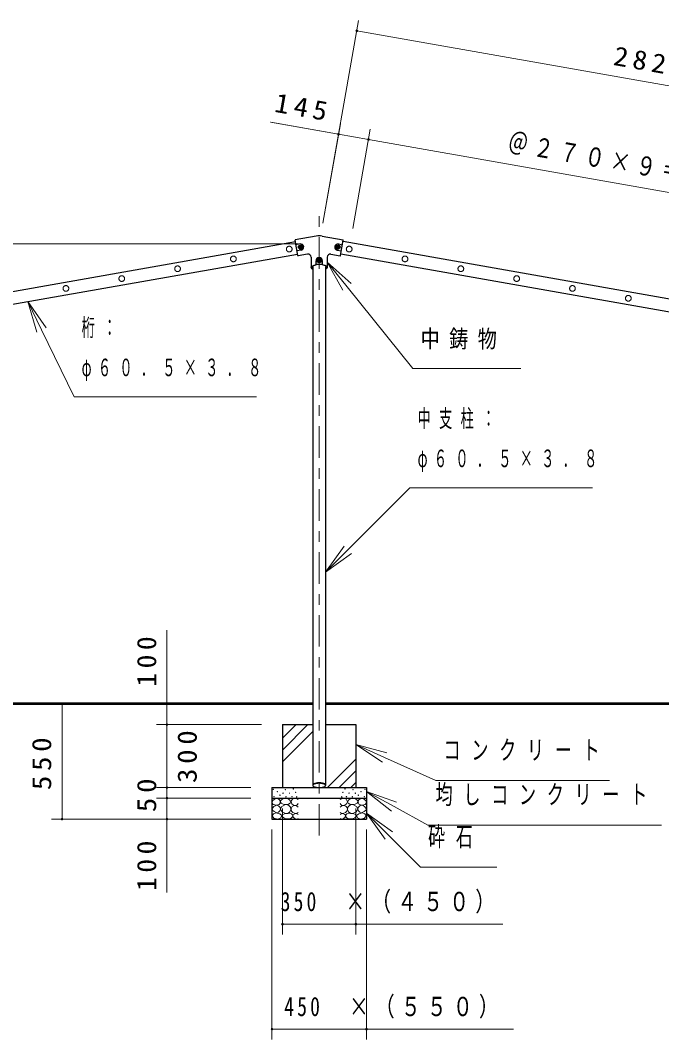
# Model space of a CAD drawing. Units: millimetres on the paper, scale 1:50. Extents: x -401 to 16, y -15 to 282.
# Drawn here: x -318.9 to -257.8, y 38.8 to 135.9 of the extents above; entities that cross this region are included whole.
import ezdxf

# ---------------------------------------------------------------- set-up
doc = ezdxf.new("R2010")
doc.units = ezdxf.units.MM
doc.linetypes.add('USER1', pattern=[4.5, 2.5, -2])
doc.linetypes.add('USER2', pattern=[6, 3, -1, 1, -1])
doc.layers.add('線', color=7, linetype='Continuous', lineweight=25)
doc.layers.add('補助', color=2, linetype='Continuous', lineweight=13)
doc.styles.add('ＭＳ ゴシック', font='')
doc.styles.get('ＭＳ ゴシック').set_extended_font_data('MS Gothic')

# ---------------------------------------------------------------- blocks, each defined once
blk = doc.blocks.new('dimension_origin')
at = {"color": 0, "linetype": 'Continuous', "lineweight": -2}
blk.add_circle((0, 0), 1.25, dxfattribs=at)
blk = doc.blocks.new('open_arrow')
at = {"color": 0, "linetype": 'Continuous', "lineweight": -2}
blk.add_lwpolyline([(7.5, 1.25), (0, 0), (7.5, -1.25)], dxfattribs=at)

msp = doc.modelspace()

# ---------------------------------------------------------------- linework, layer by layer
at = {"layer": '線', "color": 1, "linetype": 'USER2', "lineweight": 13}
msp.add_line((-290.456, 58.226), (-290.456, 117.354), dxfattribs=at)
at = {"layer": '線'}
for p, q in [((-344.135, 105.75), (-292.728, 114.811)), ((-292.492, 113.476), (-292.753, 114.953)), ((-290.734, 115.33), (-292.737, 114.976)), ((-292.281, 114.579), (-292.675, 114.51)), ((-290.178, 115.33), (-288.176, 114.976)), ((-288.631, 114.579), (-288.237, 114.51)), ((-288.42, 113.476), (-288.159, 114.953)), ((-236.777, 105.75), (-288.184, 114.811)), ((-343.925, 104.558), (-292.518, 113.619)), ((-292.177, 113.989), (-292.571, 113.919)), ((-291.578, 113.617), (-292.469, 113.46)), ((-289.334, 113.617), (-288.443, 113.46)), ((-288.736, 113.989), (-288.342, 113.919)), ((-236.987, 104.558), (-288.394, 113.619)), ((-291.226, 113.321), (-291.226, 112.341)), ((-290.756, 112.601), (-290.756, 112.976)), ((-290.176, 112.618), (-290.736, 112.618)), ((-290.156, 112.601), (-290.156, 112.976)), ((-289.686, 113.321), (-289.686, 112.341)), ((-291.061, 112.423), (-291.061, 63.008)), ((-289.851, 112.506), (-289.851, 112.504)), ((-289.851, 112.423), (-289.851, 63.008)), ((-293.956, 68.801), (-291.061, 68.801)), ((-293.956, 68.801), (-293.956, 62.801)), ((-289.851, 68.801), (-286.956, 68.801)), ((-286.956, 68.801), (-286.956, 62.801)), ((-294.956, 62.801), (-285.956, 62.801)), ((-294.956, 62.801), (-294.956, 59.801)), ((-285.956, 62.801), (-285.956, 59.801)), ((-294.956, 61.801), (-285.956, 61.801)), ((-294.956, 59.801), (-285.956, 59.801))]:
    msp.add_line(p, q, dxfattribs=at)
at = {"layer": '線', "color": 2}
for p, q in [((-291.103, 112.364), (-291.223, 112.364)), ((-291.103, 112.319), (-291.223, 112.319)), ((-289.689, 112.364), (-289.809, 112.364)), ((-289.689, 112.319), (-289.809, 112.319))]:
    msp.add_line(p, q, dxfattribs=at)
at = {"layer": '線', "lineweight": 50}
for p, q in [((-345.375, 70.801), (-291.061, 70.801)), ((-289.851, 70.801), (-235.517, 70.801))]:
    msp.add_line(p, q, dxfattribs=at)
at = {"layer": '線', "lineweight": 13}
for p, q in [((-293.956, 67.499), (-292.654, 68.801)), ((-293.956, 66.377), (-291.532, 68.801)), ((-293.956, 65.254), (-291.061, 68.149)), ((-289.674, 62.801), (-286.956, 65.519)), ((-288.552, 62.801), (-286.956, 64.396)), ((-287.429, 62.801), (-286.956, 63.274))]:
    msp.add_line(p, q, dxfattribs=at)
at = {"layer": '線', "color": 2}
for points in [[(-292.275, 114.364), (-292.321, 114.284), (-292.275, 114.204), (-292.183, 114.204), (-292.136, 114.284), (-292.183, 114.364)], [(-290.502, 113.074), (-290.548, 112.994), (-290.502, 112.914), (-290.41, 112.914), (-290.364, 112.994), (-290.41, 113.074)]]:
    msp.add_lwpolyline(points, close=True, dxfattribs=at)
at = {"layer": '線'}
for points in [[(-291.226, 112.341), (-291.221, 112.371), (-291.207, 112.4), (-291.183, 112.428), (-291.151, 112.455), (-291.109, 112.481), (-291.06, 112.505), (-291.003, 112.527), (-290.939, 112.547), (-290.869, 112.564), (-290.794, 112.578), (-290.784, 112.58), (-290.773, 112.581)], [(-291.226, 112.341), (-291.215, 112.298), (-291.184, 112.255), (-291.132, 112.215), (-291.061, 112.178)], [(-289.686, 112.341), (-289.694, 112.379), (-289.718, 112.416), (-289.756, 112.451), (-289.809, 112.484), (-289.876, 112.514), (-289.954, 112.541), (-290.042, 112.563), (-290.139, 112.581)], [(-289.686, 112.341), (-289.69, 112.315), (-289.702, 112.289), (-289.721, 112.263), (-289.747, 112.239), (-289.781, 112.215), (-289.821, 112.192), (-289.836, 112.185), (-289.851, 112.179)]]:
    msp.add_lwpolyline(points, dxfattribs=at)
at = {"layer": '線', "color": 2}
msp.add_lwpolyline([(-289.851, 63.045), (-289.856, 63.072), (-289.872, 63.099), (-289.897, 63.125), (-289.932, 63.149), (-289.976, 63.171), (-290.028, 63.192), (-290.088, 63.209), (-290.154, 63.225), (-290.225, 63.236), (-290.3, 63.245), (-290.377, 63.25), (-290.456, 63.252), (-290.535, 63.25), (-290.613, 63.245), (-290.688, 63.236), (-290.759, 63.225), (-290.824, 63.209), (-290.884, 63.192), (-290.936, 63.171), (-290.98, 63.149), (-291.015, 63.125), (-291.041, 63.099), (-291.056, 63.072), (-291.061, 63.045)], dxfattribs=at)
at = {"layer": '線'}
msp.add_lwpolyline([(-289.851, 63.008), (-289.853, 63.026), (-289.86, 63.044), (-289.872, 63.061), (-289.888, 63.079), (-289.908, 63.095), (-289.932, 63.111), (-289.961, 63.126), (-289.993, 63.141), (-290.028, 63.154), (-290.067, 63.166), (-290.109, 63.177), (-290.154, 63.187), (-290.2, 63.195), (-290.249, 63.202), (-290.3, 63.208), (-290.351, 63.212), (-290.403, 63.214), (-290.456, 63.215), (-290.509, 63.214), (-290.561, 63.212), (-290.613, 63.208), (-290.663, 63.202), (-290.712, 63.195), (-290.759, 63.187), (-290.803, 63.177), (-290.845, 63.166), (-290.884, 63.154), (-290.92, 63.141), (-290.952, 63.126), (-290.98, 63.111), (-291.004, 63.095), (-291.025, 63.079), (-291.041, 63.061), (-291.052, 63.044), (-291.059, 63.026), (-291.061, 63.008), (-291.059, 62.99), (-291.052, 62.972), (-291.041, 62.954), (-291.025, 62.937), (-291.004, 62.92), (-290.98, 62.904), (-290.952, 62.889), (-290.92, 62.875), (-290.884, 62.861), (-290.845, 62.849), (-290.803, 62.838), (-290.759, 62.829), (-290.712, 62.82), (-290.663, 62.813), (-290.613, 62.808), (-290.561, 62.804), (-290.509, 62.802), (-290.456, 62.801), (-290.403, 62.802), (-290.351, 62.804), (-290.3, 62.808), (-290.249, 62.813), (-290.2, 62.82), (-290.154, 62.829), (-290.109, 62.838), (-290.067, 62.849), (-290.028, 62.861), (-289.993, 62.875), (-289.961, 62.889), (-289.932, 62.904), (-289.908, 62.92), (-289.888, 62.937), (-289.872, 62.954), (-289.86, 62.972), (-289.853, 62.99)], close=True, dxfattribs=at)
at = {"layer": '線', "color": 4, "linetype": 'USER1', "lineweight": 13}
for centre in [(-293.312, 114.093), (-287.6, 114.093), (-298.63, 113.156), (-282.282, 113.156), (-303.948, 112.219), (-276.964, 112.219), (-309.266, 111.281), (-271.646, 111.281), (-314.584, 110.344), (-266.328, 110.344), (-261.01, 109.407)]:
    msp.add_circle(centre, 0.272, dxfattribs=at)
at = {"layer": '線'}
for centre in [(-292.229, 114.284), (-288.683, 114.284), (-290.456, 112.994)]:
    msp.add_circle(centre, 0.21, dxfattribs=at)
for centre, radius, start, end in [((-292.733, 114.957), 0.02, 100, 190), ((-292.229, 114.284), 0.3, 280, 100), ((-290.456, 113.754), 1.6, 90, 100), ((-290.456, 113.754), 1.6, 80, 90), ((-288.683, 114.284), 0.3, 80, 260), ((-288.179, 114.957), 0.02, 350, 80), ((-291.526, 113.321), 0.3, 0, 100), ((-289.386, 113.321), 0.3, 80, 180), ((-292.473, 113.479), 0.02, 190, 280), ((-290.456, 112.976), 0.3, 0, 180), ((-290.736, 112.638), 0.02, 180, 270), ((-290.176, 112.638), 0.02, 270, 0), ((-288.439, 113.479), 0.02, 260, 350), ((-290.776, 112.601), 0.02, 278.78138, 0), ((-290.136, 112.601), 0.02, 180, 261.21862)]:
    msp.add_arc(centre, radius, start, end, dxfattribs=at)
at = {"layer": '補助'}
for p, q in [((-290.109, 116.566), (-286.706, 135.874)), ((-286.88, 134.889), (-231.336, 125.099)), ((-290.109, 116.566), (-288.442, 126.025)), ((-287.253, 116.063), (-285.586, 125.522)), ((-287.253, 116.063), (-285.586, 125.522)), ((-288.615, 125.041), (-285.759, 124.537)), ((-285.759, 124.537), (-237.897, 116.101)), ((-292.456, 114.597), (-372, 114.597)), ((-289.686, 112.831), (-287.8, 110.498)), ((-287.412, 110.813), (-289.686, 112.831)), ((-288.189, 110.184), (-289.686, 112.831)), ((-287.8, 110.498), (-281.521, 102.73)), ((-318.213, 109.09), (-316.905, 106.39)), ((-316.455, 106.608), (-318.213, 109.09)), ((-317.355, 106.172), (-318.213, 109.09)), ((-316.905, 106.39), (-313.813, 100.006)), ((-281.521, 102.73), (-280.521, 102.73)), ((-280.521, 102.73), (-271.259, 102.73)), ((-313.813, 100.006), (-312.813, 100.006)), ((-312.813, 100.006), (-296.417, 100.006)), ((-287.726, 85.449), (-281.808, 91.345)), ((-281.808, 91.345), (-280.808, 91.345)), ((-280.808, 91.345), (-264.412, 91.345)), ((-288.079, 85.804), (-289.851, 83.332)), ((-289.851, 83.332), (-287.726, 85.449)), ((-287.373, 85.095), (-289.851, 83.332)), ((-304.956, 65.801), (-304.956, 77.8)), ((-296.956, 70.801), (-315.956, 70.801)), ((-314.956, 59.801), (-314.956, 70.801)), ((-296.956, 70.801), (-305.956, 70.801)), ((-295.956, 68.801), (-305.956, 68.801)), ((-295.956, 68.801), (-305.956, 68.801)), ((-304.956, 62.801), (-304.956, 68.801)), ((-286.956, 66.898), (-284.22, 65.669)), ((-284.015, 66.125), (-286.956, 66.898)), ((-284.425, 65.213), (-286.956, 66.898)), ((-304.956, 58.801), (-304.956, 65.801)), ((-284.22, 65.669), (-279.335, 63.474)), ((-304.956, 52.801), (-304.956, 64.801)), ((-279.335, 63.474), (-278.335, 63.474)), ((-278.335, 63.474), (-262.809, 63.474)), ((-296.956, 62.801), (-305.956, 62.801)), ((-296.956, 62.801), (-305.956, 62.801)), ((-285.956, 62.42), (-283.32, 60.989)), ((-283.081, 61.428), (-285.956, 62.42)), ((-283.558, 60.549), (-285.956, 62.42)), ((-296.956, 61.801), (-305.956, 61.801)), ((-296.956, 61.801), (-305.956, 61.801)), ((-293.956, 60.801), (-293.956, 48.801)), ((-286.956, 60.801), (-286.956, 48.801)), ((-285.956, 60.357), (-283.832, 58.238)), ((-283.479, 58.592), (-285.956, 60.357)), ((-284.185, 57.884), (-285.956, 60.357)), ((-283.32, 60.989), (-280.094, 59.238)), ((-296.956, 59.801), (-315.956, 59.801)), ((-296.956, 59.801), (-305.956, 59.801)), ((-280.094, 59.238), (-279.094, 59.238)), ((-279.094, 59.238), (-257.844, 59.238)), ((-294.956, 58.801), (-294.956, 38.801)), ((-285.956, 58.801), (-285.956, 38.801)), ((-283.832, 58.238), (-280.812, 55.227)), ((-280.812, 55.227), (-279.812, 55.227)), ((-279.812, 55.227), (-273.527, 55.227)), ((-273.088, 49.801), (-293.956, 49.801)), ((-286.956, 49.801), (-272.956, 49.801)), ((-272.745, 39.801), (-294.956, 39.801)), ((-285.956, 39.801), (-271.956, 39.801))]:
    msp.add_line(p, q, dxfattribs=at)
for points in [[(-295.101, 126.184), (-288.615, 125.041), (-295.078, 126.18)], [(-292.456, 61.667), (-292.625, 61.764), (-292.798, 61.794), (-292.911, 61.76), (-293.014, 61.686), (-293.103, 61.58), (-293.141, 61.445), (-293.067, 61.27), (-292.906, 61.141), (-292.74, 61.093), (-292.596, 61.115), (-292.515, 61.183), (-292.456, 61.274)], [(-288.456, 61.667), (-288.288, 61.764), (-288.114, 61.794), (-288.002, 61.76), (-287.898, 61.686), (-287.809, 61.58), (-287.772, 61.445), (-287.845, 61.27), (-288.006, 61.141), (-288.172, 61.093), (-288.317, 61.115), (-288.398, 61.183), (-288.456, 61.274)], [(-292.462, 60.944), (-292.605, 61.054), (-292.767, 61.103), (-292.901, 61.078), (-293.02, 61.001), (-293.108, 60.886), (-293.141, 60.742), (-293.087, 60.569), (-292.963, 60.431), (-292.81, 60.354), (-292.659, 60.336), (-292.556, 60.365), (-292.462, 60.418)], [(-292.456, 60.254), (-292.576, 60.32), (-292.722, 60.336), (-292.897, 60.249), (-292.982, 60.114), (-292.97, 60.041), (-292.912, 59.956), (-292.769, 59.846), (-292.621, 59.81), (-292.535, 59.831), (-292.456, 59.873)], [(-288.456, 60.254), (-288.336, 60.32), (-288.19, 60.336), (-288.016, 60.249), (-287.93, 60.114), (-287.942, 60.041), (-288, 59.956), (-288.143, 59.846), (-288.291, 59.81), (-288.377, 59.831), (-288.456, 59.873)], [(-288.45, 60.944), (-288.307, 61.054), (-288.146, 61.103), (-288.012, 61.078), (-287.892, 61.001), (-287.804, 60.886), (-287.772, 60.742), (-287.825, 60.569), (-287.949, 60.431), (-288.102, 60.354), (-288.253, 60.336), (-288.356, 60.365), (-288.45, 60.418)]]:
    msp.add_lwpolyline(points, dxfattribs=at)
at = {"layer": '補助', "lineweight": 25}
msp.add_lwpolyline([(-288.73, 114.364), (-288.776, 114.284), (-288.73, 114.204), (-288.637, 114.204), (-288.591, 114.284), (-288.637, 114.364)], close=True, dxfattribs=at)
at = {"layer": '補助'}
for points in [[(-294.507, 61.789), (-294.636, 61.738), (-294.761, 61.668), (-294.878, 61.588), (-294.951, 61.478), (-294.93, 61.327), (-294.83, 61.2), (-294.693, 61.148), (-294.539, 61.142), (-294.387, 61.155), (-294.26, 61.206), (-294.185, 61.312), (-294.159, 61.44), (-294.176, 61.544), (-294.235, 61.643), (-294.358, 61.74)], [(-293.719, 61.791), (-293.817, 61.778), (-293.929, 61.737), (-294.089, 61.621), (-294.162, 61.483), (-294.144, 61.403), (-294.07, 61.315), (-293.88, 61.22), (-293.681, 61.191), (-293.534, 61.187), (-293.384, 61.218), (-293.232, 61.31), (-293.156, 61.434), (-293.176, 61.527), (-293.27, 61.634), (-293.483, 61.758)], [(-293.973, 60.504), (-293.721, 60.367), (-293.454, 60.347), (-293.248, 60.496), (-293.151, 60.731), (-293.197, 60.947), (-293.335, 61.11), (-293.511, 61.178), (-293.735, 61.153), (-294.01, 60.992), (-294.13, 60.774), (-294.077, 60.63)], [(-286.939, 60.504), (-287.191, 60.367), (-287.458, 60.347), (-287.664, 60.496), (-287.761, 60.731), (-287.716, 60.947), (-287.577, 61.11), (-287.401, 61.178), (-287.177, 61.153), (-286.902, 60.992), (-286.783, 60.774), (-286.835, 60.63)], [(-287.194, 61.791), (-287.095, 61.778), (-286.983, 61.737), (-286.823, 61.621), (-286.75, 61.483), (-286.768, 61.403), (-286.842, 61.315), (-287.032, 61.22), (-287.231, 61.191), (-287.378, 61.187), (-287.529, 61.218), (-287.681, 61.31), (-287.756, 61.434), (-287.736, 61.527), (-287.642, 61.634), (-287.429, 61.758)], [(-286.405, 61.789), (-286.276, 61.738), (-286.152, 61.668), (-286.034, 61.588), (-285.962, 61.478), (-285.982, 61.327), (-286.082, 61.2), (-286.219, 61.148), (-286.373, 61.142), (-286.526, 61.155), (-286.652, 61.206), (-286.727, 61.312), (-286.754, 61.44), (-286.737, 61.544), (-286.678, 61.643), (-286.554, 61.74)], [(-294.558, 61.13), (-294.664, 61.074), (-294.773, 60.99), (-294.902, 60.854), (-294.951, 60.718), (-294.878, 60.621), (-294.748, 60.534), (-294.615, 60.448), (-294.482, 60.407), (-294.329, 60.456), (-294.203, 60.585), (-294.141, 60.75), (-294.171, 60.921), (-294.334, 61.066)], [(-294.574, 60.411), (-294.801, 60.291), (-294.937, 60.114), (-294.767, 59.889), (-294.398, 59.807), (-294.111, 59.929), (-294.003, 60.136), (-294.218, 60.319)], [(-293.432, 60.328), (-293.583, 60.341), (-293.746, 60.312), (-293.924, 60.231), (-294.011, 60.123), (-293.957, 60.029), (-293.838, 59.939), (-293.708, 59.862), (-293.562, 59.815), (-293.325, 59.819), (-293.119, 59.901), (-293.025, 59.997), (-292.983, 60.112), (-293.005, 60.215), (-293.086, 60.307), (-293.254, 60.357)], [(-287.48, 60.328), (-287.329, 60.341), (-287.167, 60.312), (-286.988, 60.231), (-286.902, 60.123), (-286.955, 60.029), (-287.075, 59.939), (-287.204, 59.862), (-287.35, 59.815), (-287.587, 59.819), (-287.794, 59.901), (-287.888, 59.997), (-287.929, 60.112), (-287.908, 60.215), (-287.826, 60.307), (-287.658, 60.357)], [(-286.338, 60.411), (-286.112, 60.291), (-285.975, 60.114), (-286.145, 59.889), (-286.514, 59.807), (-286.801, 59.929), (-286.909, 60.136), (-286.694, 60.319)], [(-286.354, 61.13), (-286.248, 61.074), (-286.139, 60.99), (-286.01, 60.854), (-285.962, 60.718), (-286.034, 60.621), (-286.164, 60.534), (-286.297, 60.448), (-286.43, 60.407), (-286.583, 60.456), (-286.709, 60.585), (-286.771, 60.75), (-286.741, 60.921), (-286.578, 61.066)]]:
    msp.add_lwpolyline(points, close=True, dxfattribs=at)
at = {"layer": '補助', "lineweight": 25}
for centre in [(-292.229, 114.284), (-288.683, 114.284), (-290.456, 112.994)]:
    msp.add_circle(centre, 0.1, dxfattribs=at)
at = {"layer": '補助'}
for centre in [(-294.824, 62.644), (-294.444, 62.416), (-293.905, 62.27), (-293.677, 62.6), (-293.286, 62.272), (-292.908, 62.683), (-292.708, 62.342), (-288.204, 62.342), (-288.004, 62.683), (-287.626, 62.272), (-287.235, 62.6), (-287.007, 62.27), (-286.468, 62.416), (-286.088, 62.644), (-294.761, 61.947), (-294.184, 62.08), (-293.607, 61.928), (-293.054, 61.931), (-292.61, 61.92), (-288.302, 61.92), (-287.858, 61.931), (-287.305, 61.928), (-286.728, 62.08), (-286.152, 61.947)]:
    msp.add_circle(centre, 0.02, dxfattribs=at)

# ---------------------------------------------------------------- block references
for name, p, xscale, yscale, rotation in [('dimension_origin', (-286.88, 134.889), 0.0667, 0.0667, 350), ('open_arrow', (-295.101, 126.184), 0.001, 0.001, 350), ('dimension_origin', (-288.615, 125.041), 0.0667, 0.0667, 350), ('dimension_origin', (-285.759, 124.537), 0.0667, 0.0667, 350), ('dimension_origin', (-285.759, 124.537), 0.0667, 0.0667, 170), ('dimension_origin', (-314.956, 70.801), 0.0667, 0.0667, 270), ('dimension_origin', (-304.956, 70.801), 0.0667, 0.0667, 90), ('dimension_origin', (-304.956, 68.801), 0.0667, 0.0667, 270), ('dimension_origin', (-304.956, 68.801), 0.0667, 0.0667, 270), ('dimension_origin', (-304.956, 62.801), 0.0667, 0.0667, 90), ('dimension_origin', (-304.956, 62.801), 0.0667, 0.0667, 90), ('dimension_origin', (-304.956, 61.801), 0.0667, 0.0667, 270), ('dimension_origin', (-304.956, 61.801), 0.0667, 0.0667, 90), ('dimension_origin', (-314.956, 59.801), 0.0667, 0.0667, 90), ('dimension_origin', (-304.956, 59.801), 0.0667, 0.0667, 270), ('dimension_origin', (-286.956, 49.801), 0.0667, 0.0667, 180), ('dimension_origin', (-285.956, 39.801), 0.0667, 0.0667, 180)]:
    msp.add_blockref(name, p, dxfattribs=dict(at, xscale=xscale, yscale=yscale, rotation=rotation))
at = {"layer": '補助', "xscale": 0.0667, "yscale": 0.0667}
for p in [(-293.956, 49.801), (-294.956, 39.801)]:
    msp.add_blockref('dimension_origin', p, dxfattribs=at)

# ---------------------------------------------------------------- texts
at = {"layer": '補助', "char_height": 1.833, "style": 'ＭＳ ゴシック'}
for s, insert, attachment_point, rotation in [('\\T1.33;\\W1.1;2820', (-258.934, 130.979), 8, 350.004), ('\\T1.33;\\W1.1;145', (-292.114, 126.673), 8, 350.004), ('\\T1.32;\\W0.75;＠２７０×９＝2430', (-261.655, 121.304), 8, 350.004), ('\\T1.33;\\W1.05;100', (-305.956, 75.029), 8, 90), ('\\T1.33;\\W1.1;300', (-303.956, 65.979), 2, 90), ('\\T1.33;\\W1.1;550', (-315.956, 65.301), 8, 90), ('\\T1.34;\\W1.1;50', (-305.956, 62.301), 8, 90), ('\\T1.33;\\W1.05;100', (-305.956, 55.572), 8, 90)]:
    msp.add_mtext(s, dxfattribs=dict(at, insert=insert, attachment_point=attachment_point, rotation=rotation))
at = {"layer": '補助', "style": 'ＭＳ ゴシック'}
for s, insert, char_height, attachment_point in [('\\T1.63;\\W0.55;桁：', (-313.088, 107.463), 1.673, 1), ('\\T1.49;\\W0.8;中鋳物', (-280.796, 106.382), 1.673, 1), ('\\T1.63;\\W0.55;φ６０．５×３．８', (-313.088, 103.659), 1.673, 1), ('\\T1.63;\\W0.55;中支柱：', (-281.083, 98.802), 1.673, 1), ('\\T1.63;\\W0.55;φ６０．５×３．８', (-281.083, 94.997), 1.673, 1), ('\\T1.63;\\W0.65;コンクリート', (-278.61, 67.308), 1.833, 1), ('\\T1.63;\\W0.65;均しコンクリート', (-279.369, 63.071), 1.833, 1), ('\\T1.63;\\W0.65;砕石', (-280.087, 59.061), 1.833, 1), ('\\T1.32;\\W0.75;350\u3000×（４５０）', (-283.619, 50.801), 1.833, 8), ('\\T1.32;\\W0.75;450\u3000×（５５０）', (-283.277, 40.801), 1.833, 8)]:
    msp.add_mtext(s, dxfattribs=dict(at, insert=insert, char_height=char_height, attachment_point=attachment_point))

doc.saveas('drawing.dxf')
